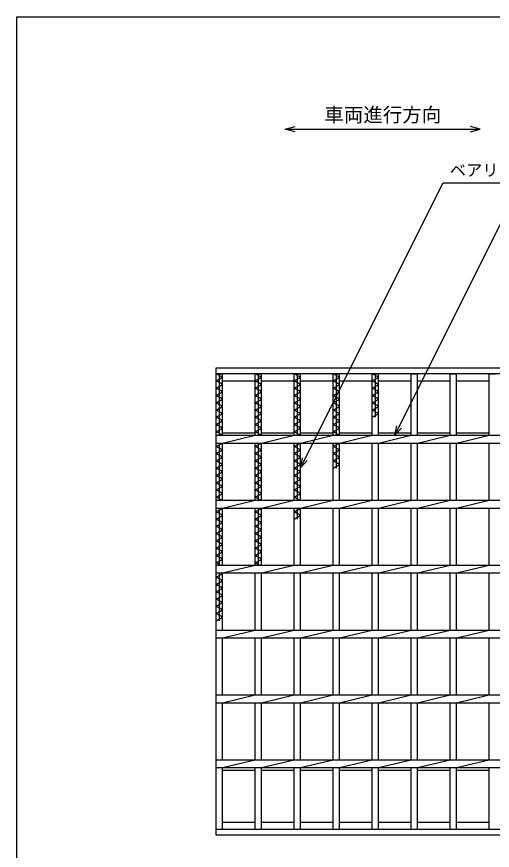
# Model space of a CAD drawing. Units: millimetres, scale not verified. Extents: x -910 to 866, y -641 to 527.
# Drawn here: x -864 to -498, y -115 to 527 of the extents above; entities that cross this region are included whole.
import ezdxf
from ezdxf.enums import TextEntityAlignment as Align

# ---------------------------------------------------------------- set-up
doc = ezdxf.new("R2010")
doc.units = ezdxf.units.MM
doc.header["$LTSCALE"] = 5
for name, color, linetype, lineweight in [('0_2', 150, 'Continuous', 25), ('16', 3, 'Continuous', 25), ('22', 4, 'Continuous', 25)]:
    doc.layers.add(name, color=color, linetype=linetype, lineweight=lineweight)
doc.styles.add('ベクトル', font='')
doc.styles.get('ベクトル').set_extended_font_data('ベクトル')

msp = doc.modelspace()

# ---------------------------------------------------------------- linework, layer by layer
at = {"layer": '0_2'}
for p, q in [((-864.5, -573.25), (-864.5, 526.75)), ((-864.5, 526.75), (865.5, 526.75))]:
    msp.add_line(p, q, dxfattribs=at)
at = {"layer": '0_2', "color": 4}
for p, q in [((-657.792, 440.167), (-650.292, 442.167)), ((-650.292, 438.167), (-657.792, 440.167)), ((-657.792, 440.167), (-507.792, 440.167)), ((-507.792, 440.167), (-515.292, 442.167)), ((-515.292, 438.167), (-507.792, 440.167))]:
    msp.add_line(p, q, dxfattribs=at)
at = {"layer": '16'}
for p, q in [((-711, 256.25), (-211, 256.25)), ((-711, 251.75), (-711, 256.25)), ((-211, 251.75), (-711, 251.75)), ((-711, -99.25), (-711, 251.75)), ((-711, 251.75), (-706, 251.75)), ((-706, 248.95), (-711, 251.75)), ((-708.5, 204.25), (-708.5, 251.75)), ((-706, 204.25), (-706, 251.75)), ((-681, 204.25), (-681, 251.75)), ((-681, 251.75), (-676, 251.75)), ((-676, 248.95), (-681, 251.75)), ((-678.5, 204.25), (-678.5, 251.75)), ((-676, 204.25), (-676, 251.75)), ((-651, 204.25), (-651, 251.75)), ((-651, 251.75), (-646, 251.75)), ((-646, 248.95), (-651, 251.75)), ((-648.5, 204.25), (-648.5, 251.75)), ((-646, 204.25), (-646, 251.75)), ((-621, 204.25), (-621, 251.75)), ((-621, 251.75), (-616, 251.75)), ((-616, 248.95), (-621, 251.75)), ((-618.5, 204.25), (-618.5, 251.75)), ((-616, 204.25), (-616, 251.75)), ((-591, 204.25), (-591, 251.75)), ((-591, 251.75), (-586, 251.75)), ((-586, 248.95), (-591, 251.75)), ((-588.5, 218.15), (-588.5, 251.75)), ((-586, 204.25), (-586, 251.75)), ((-561, 204.25), (-561, 251.75)), ((-561, 251.75), (-556, 251.75)), ((-556, 204.25), (-556, 251.75)), ((-531, 204.25), (-531, 251.75)), ((-531, 251.75), (-526, 251.75)), ((-526, 204.25), (-526, 251.75)), ((-501, 204.25), (-501, 251.75)), ((-501, 251.75), (-496, 251.75)), ((-711, 246.15), (-706, 248.95)), ((-706, 243.35), (-711, 246.15)), ((-706, 246.25), (-681, 246.25)), ((-681, 246.15), (-676, 248.95)), ((-676, 243.35), (-681, 246.15)), ((-676, 246.25), (-651, 246.25)), ((-651, 246.15), (-646, 248.95)), ((-646, 243.35), (-651, 246.15)), ((-646, 246.25), (-621, 246.25)), ((-621, 246.15), (-616, 248.95)), ((-616, 243.35), (-621, 246.15)), ((-616, 246.25), (-591, 246.25)), ((-591, 246.15), (-586, 248.95)), ((-586, 243.35), (-591, 246.15)), ((-586, 246.25), (-561, 246.25)), ((-556, 246.25), (-531, 246.25)), ((-526, 246.25), (-501, 246.25)), ((-711, 240.55), (-706, 243.35)), ((-706, 237.75), (-711, 240.55)), ((-711, 234.95), (-706, 237.75)), ((-681, 240.55), (-676, 243.35)), ((-676, 237.75), (-681, 240.55)), ((-681, 234.95), (-676, 237.75)), ((-651, 240.55), (-646, 243.35)), ((-646, 237.75), (-651, 240.55)), ((-651, 234.95), (-646, 237.75)), ((-621, 240.55), (-616, 243.35)), ((-616, 237.75), (-621, 240.55)), ((-621, 234.95), (-616, 237.75)), ((-591, 240.55), (-586, 243.35)), ((-586, 237.75), (-591, 240.55)), ((-591, 234.95), (-586, 237.75)), ((-706, 232.15), (-711, 234.95)), ((-711, 229.35), (-706, 232.15)), ((-676, 232.15), (-681, 234.95)), ((-681, 229.35), (-676, 232.15)), ((-646, 232.15), (-651, 234.95)), ((-651, 229.35), (-646, 232.15)), ((-616, 232.15), (-621, 234.95)), ((-621, 229.35), (-616, 232.15)), ((-586, 232.15), (-591, 234.95)), ((-591, 229.35), (-586, 232.15)), ((-706, 226.55), (-711, 229.35)), ((-711, 223.75), (-706, 226.55)), ((-676, 226.55), (-681, 229.35)), ((-681, 223.75), (-676, 226.55)), ((-646, 226.55), (-651, 229.35)), ((-651, 223.75), (-646, 226.55)), ((-616, 226.55), (-621, 229.35)), ((-621, 223.75), (-616, 226.55)), ((-586, 226.55), (-591, 229.35)), ((-591, 223.75), (-586, 226.55)), ((-706, 220.95), (-711, 223.75)), ((-711, 218.15), (-706, 220.95)), ((-676, 220.95), (-681, 223.75)), ((-681, 218.15), (-676, 220.95)), ((-646, 220.95), (-651, 223.75)), ((-651, 218.15), (-646, 220.95)), ((-616, 220.95), (-621, 223.75)), ((-621, 218.15), (-616, 220.95)), ((-586, 220.95), (-591, 223.75)), ((-591, 218.15), (-586, 220.95)), ((-706, 215.35), (-711, 218.15)), ((-711, 212.55), (-706, 215.35)), ((-706, 209.75), (-711, 212.55)), ((-676, 215.35), (-681, 218.15)), ((-681, 212.55), (-676, 215.35)), ((-676, 209.75), (-681, 212.55)), ((-646, 215.35), (-651, 218.15)), ((-651, 212.55), (-646, 215.35)), ((-646, 209.75), (-651, 212.55)), ((-616, 215.35), (-621, 218.15)), ((-621, 212.55), (-616, 215.35)), ((-616, 209.75), (-621, 212.55)), ((-711, 206.95), (-706, 209.75)), ((-706.179, 204.25), (-711, 206.95)), ((-706, 206.25), (-681, 206.25)), ((-681, 206.95), (-676, 209.75)), ((-676.179, 204.25), (-681, 206.95)), ((-676, 206.25), (-651, 206.25)), ((-651, 206.95), (-646, 209.75)), ((-646.179, 204.25), (-651, 206.95)), ((-646, 206.25), (-621, 206.25)), ((-621, 206.95), (-616, 209.75)), ((-616.179, 204.25), (-621, 206.95)), ((-616, 206.25), (-591, 206.25)), ((-586, 206.25), (-561, 206.25)), ((-556, 206.25), (-531, 206.25)), ((-526, 206.25), (-501, 206.25)), ((-711, 204.25), (-211, 204.25)), ((-711, 198.25), (-711, 204.25)), ((-706, 198.25), (-681, 204.25)), ((-676, 198.25), (-651, 204.25)), ((-646, 198.25), (-621, 204.25)), ((-616, 198.25), (-591, 204.25)), ((-586, 198.25), (-561, 204.25)), ((-556, 198.25), (-531, 204.25)), ((-526, 198.25), (-501, 204.25)), ((-711, 198.25), (-211, 198.25)), ((-711, 195.75), (-706.536, 198.25)), ((-706, 192.95), (-711, 195.75)), ((-711, 190.15), (-706, 192.95)), ((-708.5, 154.25), (-708.5, 198.25)), ((-706, 154.25), (-706, 198.25)), ((-681, 154.25), (-681, 198.25)), ((-681, 195.75), (-676.536, 198.25)), ((-676, 192.95), (-681, 195.75)), ((-681, 190.15), (-676, 192.95)), ((-678.5, 154.25), (-678.5, 198.25)), ((-676, 154.25), (-676, 198.25)), ((-651, 154.25), (-651, 198.25)), ((-651, 195.75), (-646.536, 198.25)), ((-646, 192.95), (-651, 195.75)), ((-651, 190.15), (-646, 192.95)), ((-648.5, 154.25), (-648.5, 198.25)), ((-646, 154.25), (-646, 198.25)), ((-621, 154.25), (-621, 198.25)), ((-621, 195.75), (-616.536, 198.25)), ((-616, 192.95), (-621, 195.75)), ((-621, 190.15), (-616, 192.95)), ((-618.5, 178.95), (-618.5, 198.25)), ((-616, 154.25), (-616, 198.25)), ((-591, 154.25), (-591, 198.25)), ((-586, 154.25), (-586, 198.25)), ((-561, 154.25), (-561, 198.25)), ((-556, 154.25), (-556, 198.25)), ((-531, 154.25), (-531, 198.25)), ((-526, 154.25), (-526, 198.25)), ((-501, 154.25), (-501, 198.25)), ((-706, 187.35), (-711, 190.15)), ((-711, 184.55), (-706, 187.35)), ((-676, 187.35), (-681, 190.15)), ((-681, 184.55), (-676, 187.35)), ((-646, 187.35), (-651, 190.15)), ((-651, 184.55), (-646, 187.35)), ((-616, 187.35), (-621, 190.15)), ((-621, 184.55), (-616, 187.35)), ((-706, 181.75), (-711, 184.55)), ((-711, 178.95), (-706, 181.75)), ((-676, 181.75), (-681, 184.55)), ((-681, 178.95), (-676, 181.75)), ((-646, 181.75), (-651, 184.55)), ((-651, 178.95), (-646, 181.75)), ((-616, 181.75), (-621, 184.55)), ((-621, 178.95), (-616, 181.75)), ((-706, 176.15), (-711, 178.95)), ((-711, 173.35), (-706, 176.15)), ((-676, 176.15), (-681, 178.95)), ((-681, 173.35), (-676, 176.15)), ((-646, 176.15), (-651, 178.95)), ((-651, 173.35), (-646, 176.15)), ((-706, 170.55), (-711, 173.35)), ((-711, 167.75), (-706, 170.55)), ((-706, 164.95), (-711, 167.75)), ((-676, 170.55), (-681, 173.35)), ((-681, 167.75), (-676, 170.55)), ((-676, 164.95), (-681, 167.75)), ((-646, 170.55), (-651, 173.35)), ((-651, 167.75), (-646, 170.55)), ((-646, 164.95), (-651, 167.75)), ((-711, 162.15), (-706, 164.95)), ((-706, 159.35), (-711, 162.15)), ((-681, 162.15), (-676, 164.95)), ((-676, 159.35), (-681, 162.15)), ((-651, 162.15), (-646, 164.95)), ((-646, 159.35), (-651, 162.15)), ((-711, 156.55), (-706, 159.35)), ((-706.893, 154.25), (-711, 156.55)), ((-711, 154.25), (-211, 154.25)), ((-711, 148.25), (-711, 154.25)), ((-706, 148.25), (-681, 154.25)), ((-681, 156.55), (-676, 159.35)), ((-676.893, 154.25), (-681, 156.55)), ((-676, 148.25), (-651, 154.25)), ((-651, 156.55), (-646, 159.35)), ((-646.893, 154.25), (-651, 156.55)), ((-646, 148.25), (-621, 154.25)), ((-616, 148.25), (-591, 154.25)), ((-586, 148.25), (-561, 154.25)), ((-556, 148.25), (-531, 154.25)), ((-526, 148.25), (-501, 154.25)), ((-711, 148.25), (-211, 148.25)), ((-711, 145.35), (-706, 148.15)), ((-708.5, 104.25), (-708.5, 148.25)), ((-706, 148.15), (-706.179, 148.25)), ((-706, 104.25), (-706, 148.25)), ((-681, 104.25), (-681, 148.25)), ((-681, 145.35), (-676, 148.15)), ((-678.5, 104.25), (-678.5, 148.25)), ((-676, 148.15), (-676.179, 148.25)), ((-676, 104.25), (-676, 148.25)), ((-651, 104.25), (-651, 148.25)), ((-651, 145.35), (-646, 148.15)), ((-648.5, 139.75), (-648.5, 148.25)), ((-646, 148.15), (-646.179, 148.25)), ((-646, 104.25), (-646, 148.25)), ((-621, 104.25), (-621, 148.25)), ((-616, 104.25), (-616, 148.25)), ((-591, 104.25), (-591, 148.25)), ((-586, 104.25), (-586, 148.25)), ((-561, 104.25), (-561, 148.25)), ((-556, 104.25), (-556, 148.25)), ((-531, 104.25), (-531, 148.25)), ((-526, 104.25), (-526, 148.25)), ((-501, 104.25), (-501, 148.25)), ((-706, 142.55), (-711, 145.35)), ((-711, 139.75), (-706, 142.55)), ((-676, 142.55), (-681, 145.35)), ((-681, 139.75), (-676, 142.55)), ((-646, 142.55), (-651, 145.35)), ((-651, 139.75), (-646, 142.55)), ((-706, 136.95), (-711, 139.75)), ((-711, 134.15), (-706, 136.95)), ((-676, 136.95), (-681, 139.75)), ((-681, 134.15), (-676, 136.95)), ((-706, 131.35), (-711, 134.15)), ((-711, 128.55), (-706, 131.35)), ((-706, 125.75), (-711, 128.55)), ((-676, 131.35), (-681, 134.15)), ((-681, 128.55), (-676, 131.35)), ((-676, 125.75), (-681, 128.55)), ((-711, 122.95), (-706, 125.75)), ((-706, 120.15), (-711, 122.95)), ((-681, 122.95), (-676, 125.75)), ((-676, 120.15), (-681, 122.95)), ((-711, 117.35), (-706, 120.15)), ((-706, 114.55), (-711, 117.35)), ((-681, 117.35), (-676, 120.15)), ((-676, 114.55), (-681, 117.35)), ((-711, 111.75), (-706, 114.55)), ((-706, 108.95), (-711, 111.75)), ((-681, 111.75), (-676, 114.55)), ((-676, 108.95), (-681, 111.75)), ((-711, 106.15), (-706, 108.95)), ((-707.607, 104.25), (-711, 106.15)), ((-711, 104.25), (-211, 104.25)), ((-711, 98.25), (-711, 104.25)), ((-706, 98.25), (-681, 104.25)), ((-681, 106.15), (-676, 108.95)), ((-677.607, 104.25), (-681, 106.15)), ((-676, 98.25), (-651, 104.25)), ((-646, 98.25), (-621, 104.25)), ((-616, 98.25), (-591, 104.25)), ((-586, 98.25), (-561, 104.25)), ((-556, 98.25), (-531, 104.25)), ((-526, 98.25), (-501, 104.25)), ((-711, 98.25), (-211, 98.25)), ((-711, 94.95), (-706, 97.75)), ((-708.5, 61.35), (-708.5, 98.25)), ((-706, 97.75), (-706.893, 98.25)), ((-706, 54.25), (-706, 98.25)), ((-681, 54.25), (-681, 98.25)), ((-676, 54.25), (-676, 98.25)), ((-651, 54.25), (-651, 98.25)), ((-646, 54.25), (-646, 98.25)), ((-621, 54.25), (-621, 98.25)), ((-616, 54.25), (-616, 98.25)), ((-591, 54.25), (-591, 98.25)), ((-586, 54.25), (-586, 98.25)), ((-561, 54.25), (-561, 98.25)), ((-556, 54.25), (-556, 98.25)), ((-531, 54.25), (-531, 98.25)), ((-526, 54.25), (-526, 98.25)), ((-501, 54.25), (-501, 98.25)), ((-706, 92.15), (-711, 94.95)), ((-711, 89.35), (-706, 92.15)), ((-706, 86.55), (-711, 89.35)), ((-711, 83.75), (-706, 86.55)), ((-706, 80.95), (-711, 83.75)), ((-711, 78.15), (-706, 80.95)), ((-706, 75.35), (-711, 78.15)), ((-711, 72.55), (-706, 75.35)), ((-706, 69.75), (-711, 72.55)), ((-711, 66.95), (-706, 69.75)), ((-706, 64.15), (-711, 66.95)), ((-711, 61.35), (-706, 64.15)), ((-711, 54.25), (-211, 54.25)), ((-711, 48.25), (-711, 54.25)), ((-706, 48.25), (-681, 54.25)), ((-676, 48.25), (-651, 54.25)), ((-646, 48.25), (-621, 54.25)), ((-616, 48.25), (-591, 54.25)), ((-586, 48.25), (-561, 54.25)), ((-556, 48.25), (-531, 54.25)), ((-526, 48.25), (-501, 54.25)), ((-711, 48.25), (-211, 48.25)), ((-706, 4.25), (-706, 48.25)), ((-681, 4.25), (-681, 48.25)), ((-676, 4.25), (-676, 48.25)), ((-651, 4.25), (-651, 48.25)), ((-646, 4.25), (-646, 48.25)), ((-621, 4.25), (-621, 48.25)), ((-616, 4.25), (-616, 48.25)), ((-591, 4.25), (-591, 48.25)), ((-586, 4.25), (-586, 48.25)), ((-561, 4.25), (-561, 48.25)), ((-556, 4.25), (-556, 48.25)), ((-531, 4.25), (-531, 48.25)), ((-526, 4.25), (-526, 48.25)), ((-501, 4.25), (-501, 48.25)), ((-711, 4.25), (-211, 4.25)), ((-711, -1.75), (-711, 4.25)), ((-706, -1.75), (-681, 4.25)), ((-676, -1.75), (-651, 4.25)), ((-646, -1.75), (-621, 4.25)), ((-616, -1.75), (-591, 4.25)), ((-586, -1.75), (-561, 4.25)), ((-556, -1.75), (-531, 4.25)), ((-526, -1.75), (-501, 4.25)), ((-711, -1.75), (-211, -1.75)), ((-706, -45.75), (-706, -1.75)), ((-681, -45.75), (-681, -1.75)), ((-676, -45.75), (-676, -1.75)), ((-651, -45.75), (-651, -1.75)), ((-646, -45.75), (-646, -1.75)), ((-621, -45.75), (-621, -1.75)), ((-616, -45.75), (-616, -1.75)), ((-591, -45.75), (-591, -1.75)), ((-586, -45.75), (-586, -1.75)), ((-561, -45.75), (-561, -1.75)), ((-556, -45.75), (-556, -1.75)), ((-531, -45.75), (-531, -1.75)), ((-526, -45.75), (-526, -1.75)), ((-501, -45.75), (-501, -1.75)), ((-711, -45.75), (-211, -45.75)), ((-711, -51.75), (-711, -45.75)), ((-706, -51.75), (-681, -45.75)), ((-676, -51.75), (-651, -45.75)), ((-646, -51.75), (-621, -45.75)), ((-616, -51.75), (-591, -45.75)), ((-586, -51.75), (-561, -45.75)), ((-556, -51.75), (-531, -45.75)), ((-526, -51.75), (-501, -45.75)), ((-711, -51.75), (-211, -51.75)), ((-706, -99.25), (-706, -51.75)), ((-706, -53.75), (-681, -53.75)), ((-681, -99.25), (-681, -51.75)), ((-676, -99.25), (-676, -51.75)), ((-676, -53.75), (-651, -53.75)), ((-651, -99.25), (-651, -51.75)), ((-646, -99.25), (-646, -51.75)), ((-646, -53.75), (-621, -53.75)), ((-621, -99.25), (-621, -51.75)), ((-616, -99.25), (-616, -51.75)), ((-616, -53.75), (-591, -53.75)), ((-591, -99.25), (-591, -51.75)), ((-586, -99.25), (-586, -51.75)), ((-586, -53.75), (-561, -53.75)), ((-561, -99.25), (-561, -51.75)), ((-556, -99.25), (-556, -51.75)), ((-556, -53.75), (-531, -53.75)), ((-531, -99.25), (-531, -51.75)), ((-526, -99.25), (-526, -51.75)), ((-526, -53.75), (-501, -53.75)), ((-501, -99.25), (-501, -51.75)), ((-706, -93.75), (-681, -93.75)), ((-676, -93.75), (-651, -93.75)), ((-646, -93.75), (-621, -93.75)), ((-616, -93.75), (-591, -93.75)), ((-586, -93.75), (-561, -93.75)), ((-556, -93.75), (-531, -93.75)), ((-526, -93.75), (-501, -93.75)), ((-711, -99.25), (-211, -99.25)), ((-711, -103.75), (-711, -99.25)), ((-711, -99.25), (-706, -99.25)), ((-681, -99.25), (-676, -99.25)), ((-651, -99.25), (-646, -99.25)), ((-621, -99.25), (-616, -99.25)), ((-591, -99.25), (-586, -99.25)), ((-561, -99.25), (-556, -99.25)), ((-531, -99.25), (-526, -99.25)), ((-501, -99.25), (-496, -99.25)), ((-211, -103.75), (-711, -103.75))]:
    msp.add_line(p, q, dxfattribs=at)
at = {"layer": '22'}
for p, q in [((-646, 179.25), (-536.25, 398.75)), ((-536.25, 398.75), (-306.25, 398.75)), ((-573.5, 204.25), (-487.25, 376.75)), ((-573.5, 204.25), (-572, 211.55)), ((-573.5, 204.25), (-568.5, 209.75)), ((-646, 179.25), (-644.5, 186.55)), ((-646, 179.25), (-641, 184.75))]:
    msp.add_line(p, q, dxfattribs=at)

# ---------------------------------------------------------------- texts
at = {"layer": '0_2', "color": 2, "style": 'ベクトル'}
msp.add_text('車両進行方向', height=11, dxfattribs=at).set_placement((-627.792, 451.167), align=Align.MIDDLE_LEFT)
at = {"layer": '22', "color": 2, "style": 'ベクトル'}
msp.add_text('ベアリングバー：', height=9.164, dxfattribs=at).set_placement((-531.25, 408.5), align=Align.MIDDLE_LEFT)

doc.saveas('drawing.dxf')
